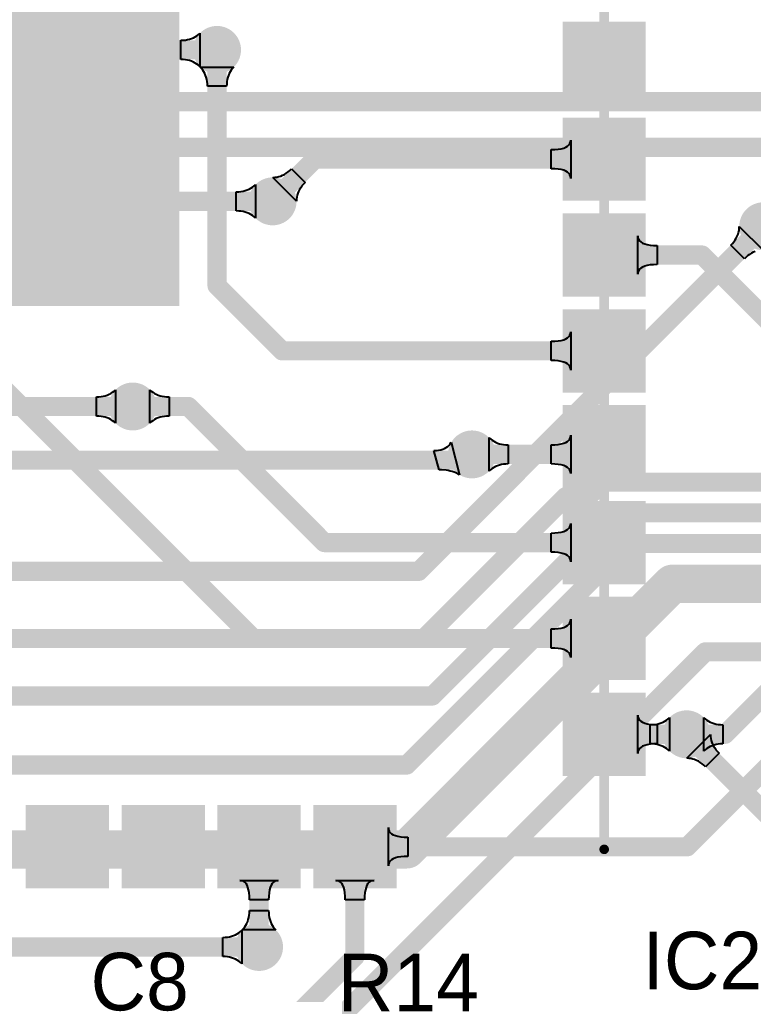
# Model space of a CAD drawing. Header units: millimetres. Extents: x 3.76 to 6.92, y 1.08 to 2.74.
# Drawn here: x 5.232 to 5.615, y 1.655 to 2.164 of the extents above; entities that cross this region are included whole.
import ezdxf

# ---------------------------------------------------------------- set-up
doc = ezdxf.new("R2010")
doc.units = ezdxf.units.MM
doc.header["$MEASUREMENT"] = 0
for name, color, linetype in [('BottomLayer', 5, 'Continuous'), ('MultiLayer', 9, 'Continuous'), ('TopLayer', 1, 'Continuous'), ('TopOverlay', 2, 'Continuous'), ('TopPaste', 8, 'Continuous'), ('TopSolder', 216, 'Continuous'), ('ViaHoleLayer', 16, 'Continuous')]:
    doc.layers.add(name, color=color, linetype=linetype)

# ---------------------------------------------------------------- blocks, each defined once
blk = doc.blocks.new('ESP32S_6')
at = {"layer": 'TopLayer'}
for points in [[(0.24803, 0.2874), (0.48425, 0.2874), (0.24803, 0.52362), (0.48425, 0.52362)], [(0.69228, 0.39228), (0.72772, 0.39228), (0.69228, 0.42772), (0.72772, 0.42772)], [(0.69228, 0.34228), (0.72772, 0.34228), (0.69228, 0.37772), (0.72772, 0.37772)], [(0.69228, 0.29228), (0.72772, 0.29228), (0.69228, 0.32772), (0.72772, 0.32772)], [(0.69228, 0.24228), (0.72772, 0.24228), (0.69228, 0.27772), (0.72772, 0.27772)], [(0.69228, 0.19228), (0.72772, 0.19228), (0.69228, 0.22772), (0.72772, 0.22772)], [(0.69228, 0.14228), (0.72772, 0.14228), (0.69228, 0.17772), (0.72772, 0.17772)], [(0.69228, 0.09228), (0.72772, 0.09228), (0.69228, 0.12772), (0.72772, 0.12772)], [(0.69228, 0.04228), (0.72772, 0.04228), (0.69228, 0.07772), (0.72772, 0.07772)], [(0.4122, -0.01638), (0.44764, -0.01638), (0.4122, 0.01906), (0.44764, 0.01906)], [(0.4622, -0.01638), (0.49764, -0.01638), (0.4622, 0.01906), (0.49764, 0.01906)], [(0.5122, -0.01638), (0.54764, -0.01638), (0.5122, 0.01906), (0.54764, 0.01906)], [(0.5622, -0.01638), (0.59764, -0.01638), (0.5622, 0.01906), (0.59764, 0.01906)]]:
    blk.add_solid(points, dxfattribs=at)
at = {"layer": 'TopOverlay', "const_width": 0.005}
for points in [[(0.71, 0), (0.71, 1.005)], [(0, 0), (0.71, 0)]]:
    blk.add_lwpolyline(points, dxfattribs=at)
at = {"layer": 'TopOverlay', "const_width": 0.0025}
blk.add_lwpolyline([(0.70875, 0, 1), (0.71125, 0, 1)], format="xyb", close=True, dxfattribs=at)
blk.add_lwpolyline([(0.70875, 0, 1), (0.71125, 0, 1)], format="xyb", close=True, dxfattribs=at)
at = {"layer": 'TopPaste'}
for points in [[(0.24803, 0.2874), (0.48425, 0.2874), (0.24803, 0.52362), (0.48425, 0.52362)], [(0.69228, 0.39228), (0.72772, 0.39228), (0.69228, 0.42772), (0.72772, 0.42772)], [(0.69228, 0.34228), (0.72772, 0.34228), (0.69228, 0.37772), (0.72772, 0.37772)], [(0.69228, 0.29228), (0.72772, 0.29228), (0.69228, 0.32772), (0.72772, 0.32772)], [(0.69228, 0.24228), (0.72772, 0.24228), (0.69228, 0.27772), (0.72772, 0.27772)], [(0.69228, 0.19228), (0.72772, 0.19228), (0.69228, 0.22772), (0.72772, 0.22772)], [(0.69228, 0.14228), (0.72772, 0.14228), (0.69228, 0.17772), (0.72772, 0.17772)], [(0.69228, 0.09228), (0.72772, 0.09228), (0.69228, 0.12772), (0.72772, 0.12772)], [(0.69228, 0.04228), (0.72772, 0.04228), (0.69228, 0.07772), (0.72772, 0.07772)], [(0.4122, -0.01638), (0.44764, -0.01638), (0.4122, 0.01906), (0.44764, 0.01906)], [(0.4622, -0.01638), (0.49764, -0.01638), (0.4622, 0.01906), (0.49764, 0.01906)], [(0.5122, -0.01638), (0.54764, -0.01638), (0.5122, 0.01906), (0.54764, 0.01906)], [(0.5622, -0.01638), (0.59764, -0.01638), (0.5622, 0.01906), (0.59764, 0.01906)]]:
    blk.add_solid(points, dxfattribs=at)
at = {"layer": 'TopSolder'}
for points in [[(0.24403, 0.2834), (0.48825, 0.2834), (0.24403, 0.52762), (0.48825, 0.52762)], [(0.68828, 0.38828), (0.73172, 0.38828), (0.68828, 0.43172), (0.73172, 0.43172)], [(0.68828, 0.33828), (0.73172, 0.33828), (0.68828, 0.38172), (0.73172, 0.38172)], [(0.68828, 0.28828), (0.73172, 0.28828), (0.68828, 0.33172), (0.73172, 0.33172)], [(0.68828, 0.23828), (0.73172, 0.23828), (0.68828, 0.28172), (0.73172, 0.28172)], [(0.68828, 0.18828), (0.73172, 0.18828), (0.68828, 0.23172), (0.73172, 0.23172)], [(0.68828, 0.13828), (0.73172, 0.13828), (0.68828, 0.18172), (0.73172, 0.18172)], [(0.68828, 0.08828), (0.73172, 0.08828), (0.68828, 0.13172), (0.73172, 0.13172)], [(0.68828, 0.03828), (0.73172, 0.03828), (0.68828, 0.08172), (0.73172, 0.08172)], [(0.4082, -0.02038), (0.45164, -0.02038), (0.4082, 0.02306), (0.45164, 0.02306)], [(0.4582, -0.02038), (0.50164, -0.02038), (0.4582, 0.02306), (0.50164, 0.02306)], [(0.5082, -0.02038), (0.55164, -0.02038), (0.5082, 0.02306), (0.55164, 0.02306)], [(0.5582, -0.02038), (0.60164, -0.02038), (0.5582, 0.02306), (0.60164, 0.02306)]]:
    blk.add_solid(points, dxfattribs=at)

msp = doc.modelspace()

# ---------------------------------------------------------------- linework, layer by layer
at = {"layer": 'BottomLayer'}
for p, q in [((5.32531, 2.15604), (5.32607, 2.15675)), ((5.32607, 2.15675), (5.32607, 2.13925)), ((5.31604, 2.153), (5.31729, 2.15304)), ((5.31604, 2.143), (5.31604, 2.153)), ((5.31729, 2.15304), (5.31848, 2.15315)), ((5.31848, 2.15315), (5.31961, 2.15334)), ((5.31961, 2.15334), (5.3207, 2.1536)), ((5.3207, 2.1536), (5.32173, 2.15394)), ((5.32173, 2.15394), (5.3227, 2.15435)), ((5.3227, 2.15435), (5.32363, 2.15484)), ((5.32363, 2.15484), (5.3245, 2.1554)), ((5.3245, 2.1554), (5.32531, 2.15604)), ((5.31729, 2.14296), (5.31604, 2.143)), ((5.31848, 2.14285), (5.31729, 2.14296)), ((5.31961, 2.14266), (5.31848, 2.14285)), ((5.3207, 2.1424), (5.31961, 2.14266)), ((5.32173, 2.14206), (5.3207, 2.1424)), ((5.3227, 2.14165), (5.32173, 2.14206)), ((5.32363, 2.14116), (5.3227, 2.14165)), ((5.3245, 2.1406), (5.32363, 2.14116)), ((5.32531, 2.13996), (5.3245, 2.1406)), ((5.32607, 2.13925), (5.32531, 2.13996)), ((5.35073, 2.07494), (5.3517, 2.07535)), ((5.3517, 2.07535), (5.35263, 2.07584)), ((5.35263, 2.07584), (5.3535, 2.0764)), ((5.3535, 2.0764), (5.35431, 2.07704)), ((5.35431, 2.07704), (5.35507, 2.07775)), ((5.35507, 2.07775), (5.35507, 2.06025)), ((5.34504, 2.074), (5.34629, 2.07404)), ((5.34504, 2.064), (5.34504, 2.074)), ((5.34629, 2.07404), (5.34748, 2.07415)), ((5.34748, 2.07415), (5.34861, 2.07434)), ((5.34861, 2.07434), (5.3497, 2.0746)), ((5.3497, 2.0746), (5.35073, 2.07494)), ((5.34629, 2.06396), (5.34504, 2.064)), ((5.34748, 2.06385), (5.34629, 2.06396)), ((5.34861, 2.06366), (5.34748, 2.06385)), ((5.3497, 2.0634), (5.34861, 2.06366)), ((5.35073, 2.06306), (5.3497, 2.0634)), ((5.3517, 2.06265), (5.35073, 2.06306)), ((5.35263, 2.06216), (5.3517, 2.06265)), ((5.3535, 2.0616), (5.35263, 2.06216)), ((5.35431, 2.06096), (5.3535, 2.0616)), ((5.35507, 2.06025), (5.35431, 2.06096)), ((5.60734, 2.05381), (5.60747, 2.05483)), ((5.60747, 2.05483), (5.6075, 2.05587)), ((5.6075, 2.05587), (5.61988, 2.0435)), ((5.60535, 2.0489), (5.60593, 2.04985)), ((5.60593, 2.04985), (5.60642, 2.05081)), ((5.60642, 2.05081), (5.60682, 2.0518)), ((5.60682, 2.0518), (5.60712, 2.05279)), ((5.60712, 2.05279), (5.60734, 2.05381)), ((5.60306, 2.04613), (5.60391, 2.04704)), ((5.61013, 2.03906), (5.60306, 2.04613)), ((5.60391, 2.04704), (5.60468, 2.04796)), ((5.60468, 2.04796), (5.60535, 2.0489)), ((5.61104, 2.03991), (5.61013, 2.03906)), ((5.61196, 2.04068), (5.61104, 2.03991)), ((5.6129, 2.04135), (5.61196, 2.04068)), ((5.61385, 2.04193), (5.6129, 2.04135)), ((5.61481, 2.04242), (5.61385, 2.04193)), ((5.6158, 2.04282), (5.61481, 2.04242)), ((5.27773, 1.96794), (5.2787, 1.96835)), ((5.2787, 1.96835), (5.27963, 1.96884)), ((5.27963, 1.96884), (5.2805, 1.9694)), ((5.2805, 1.9694), (5.28131, 1.97004)), ((5.28131, 1.97004), (5.28207, 1.97075)), ((5.28207, 1.97075), (5.28207, 1.95325)), ((5.27204, 1.967), (5.27329, 1.96704)), ((5.27204, 1.957), (5.27204, 1.967)), ((5.27329, 1.96704), (5.27448, 1.96715)), ((5.27448, 1.96715), (5.27561, 1.96734)), ((5.27561, 1.96734), (5.2767, 1.9676)), ((5.2767, 1.9676), (5.27773, 1.96794)), ((5.27329, 1.95696), (5.27204, 1.957)), ((5.27448, 1.95685), (5.27329, 1.95696)), ((5.27561, 1.95666), (5.27448, 1.95685)), ((5.2767, 1.9564), (5.27561, 1.95666)), ((5.27773, 1.95606), (5.2767, 1.9564)), ((5.2787, 1.95565), (5.27773, 1.95606)), ((5.27963, 1.95516), (5.2787, 1.95565)), ((5.2805, 1.9546), (5.27963, 1.95516)), ((5.28131, 1.95396), (5.2805, 1.9546)), ((5.28207, 1.95325), (5.28131, 1.95396)), ((5.45668, 1.94253), (5.45723, 1.94335)), ((5.45723, 1.94335), (5.46143, 1.92636)), ((5.44816, 1.939), (5.44942, 1.93904)), ((5.4509, 1.929), (5.44816, 1.939)), ((5.44942, 1.93904), (5.45061, 1.93917)), ((5.45061, 1.93917), (5.45171, 1.93939)), ((5.45171, 1.93939), (5.45274, 1.9397)), ((5.45274, 1.9397), (5.45368, 1.94009)), ((5.45368, 1.94009), (5.45455, 1.94057)), ((5.45455, 1.94057), (5.45534, 1.94113)), ((5.45534, 1.94113), (5.45605, 1.94179)), ((5.45605, 1.94179), (5.45668, 1.94253)), ((5.45213, 1.92897), (5.4509, 1.929)), ((5.45448, 1.92876), (5.45213, 1.92897)), ((5.45559, 1.92858), (5.45448, 1.92876)), ((5.45666, 1.92834), (5.45559, 1.92858)), ((5.4577, 1.92805), (5.45666, 1.92834)), ((5.45869, 1.92771), (5.4577, 1.92805)), ((5.45965, 1.92731), (5.45869, 1.92771)), ((5.46056, 1.92686), (5.45965, 1.92731)), ((5.46143, 1.92636), (5.46056, 1.92686)), ((5.58012, 1.7785), (5.5925, 1.79087)), ((5.5925, 1.79087), (5.59253, 1.78983)), ((5.59253, 1.78983), (5.59266, 1.7888)), ((5.59266, 1.7888), (5.59288, 1.78779)), ((5.59288, 1.78779), (5.59318, 1.7868)), ((5.59318, 1.7868), (5.59358, 1.78581)), ((5.59358, 1.78581), (5.59407, 1.78485)), ((5.59694, 1.78113), (5.58987, 1.77406)), ((5.59407, 1.78485), (5.59465, 1.7839)), ((5.59465, 1.7839), (5.59532, 1.78296)), ((5.59532, 1.78296), (5.59609, 1.78204)), ((5.59609, 1.78204), (5.59694, 1.78113)), ((5.58117, 1.77847), (5.58012, 1.7785)), ((5.58219, 1.77834), (5.58117, 1.77847)), ((5.58321, 1.77812), (5.58219, 1.77834)), ((5.5842, 1.77782), (5.58321, 1.77812)), ((5.58519, 1.77742), (5.5842, 1.77782)), ((5.58615, 1.77693), (5.58519, 1.77742)), ((5.5871, 1.77635), (5.58615, 1.77693)), ((5.58804, 1.77568), (5.5871, 1.77635)), ((5.58896, 1.77491), (5.58804, 1.77568)), ((5.58987, 1.77406), (5.58896, 1.77491)), ((5.34723, 1.68812), (5.34799, 1.68883)), ((5.34799, 1.68883), (5.34799, 1.67133)), ((5.33796, 1.68508), (5.33921, 1.68512)), ((5.33796, 1.67508), (5.33796, 1.68508)), ((5.33921, 1.68512), (5.3404, 1.68523)), ((5.3404, 1.68523), (5.34154, 1.68542)), ((5.34154, 1.68542), (5.34262, 1.68568)), ((5.34262, 1.68568), (5.34365, 1.68602)), ((5.34365, 1.68602), (5.34463, 1.68643)), ((5.34463, 1.68643), (5.34555, 1.68692)), ((5.34555, 1.68692), (5.34642, 1.68748)), ((5.34642, 1.68748), (5.34723, 1.68812)), ((5.33921, 1.67504), (5.33796, 1.67508)), ((5.3404, 1.67493), (5.33921, 1.67504)), ((5.34154, 1.67474), (5.3404, 1.67493)), ((5.34262, 1.67448), (5.34154, 1.67474)), ((5.34365, 1.67414), (5.34262, 1.67448)), ((5.34463, 1.67373), (5.34365, 1.67414)), ((5.34555, 1.67324), (5.34463, 1.67373)), ((5.34642, 1.67268), (5.34555, 1.67324)), ((5.34723, 1.67204), (5.34642, 1.67268)), ((5.34799, 1.67133), (5.34723, 1.67204))]:
    msp.add_line(p, q, dxfattribs=at)
for points, const_width in [([(5.32875, 2.148, 1), (5.34125, 2.148, 1)], 0.0125), ([(5.3325, 2.148, 1), (5.3375, 2.148, 1)], 0.005), ([(5.35775, 2.069, 1), (5.37025, 2.069, 1)], 0.0125), ([(5.3615, 2.069, 1), (5.3665, 2.069, 1)], 0.005), ([(5.61375, 2.056, 1), (5.62625, 2.056, 1)], 0.0125), ([(5.28475, 1.962, 1), (5.29725, 1.962, 1)], 0.0125), ([(5.2885, 1.962, 1), (5.2935, 1.962, 1)], 0.005), ([(5.46175, 1.937, 1), (5.47425, 1.937, 1)], 0.0125), ([(5.4625, 1.934, 1), (5.4675, 1.934, 1)], 0.005), ([(5.4625, 1.934, 1), (5.4675, 1.934, 1)], 0.005), ([(5.4655, 1.937, 1), (5.4705, 1.937, 1)], 0.005), ([(5.489, 1.9275, 1), (5.494, 1.9275, 1)], 0.005), ([(5.489, 1.9275, 1), (5.494, 1.9275, 1)], 0.005), ([(5.489, 1.92727, 1), (5.494, 1.92727, 1)], 0.005), ([(5.489, 1.92727, 1), (5.494, 1.92727, 1)], 0.005), ([(5.53375, 1.9225, 1), (5.53875, 1.9225, 1)], 0.005), ([(5.53375, 1.9225, 1), (5.53875, 1.9225, 1)], 0.005), ([(5.5145, 1.915, 1), (5.5195, 1.915, 1)], 0.005), ([(5.5145, 1.915, 1), (5.5195, 1.915, 1)], 0.005), ([(5.52625, 1.915, 1), (5.53125, 1.915, 1)], 0.005), ([(5.52625, 1.915, 1), (5.53125, 1.915, 1)], 0.005), ([(5.54037, 1.9065, 1), (5.54537, 1.9065, 1)], 0.005), ([(5.54037, 1.9065, 1), (5.54537, 1.9065, 1)], 0.005), ([(5.547, 1.8905, 1), (5.552, 1.8905, 1)], 0.005), ([(5.547, 1.8905, 1), (5.552, 1.8905, 1)], 0.005), ([(5.43773, 1.876, 1), (5.44273, 1.876, 1)], 0.005), ([(5.43773, 1.876, 1), (5.44273, 1.876, 1)], 0.005), ([(5.5675, 1.8695, 1), (5.5775, 1.8695, 1)], 0.01), ([(5.5675, 1.8695, 1), (5.5775, 1.8695, 1)], 0.01), ([(5.4405, 1.841, 1), (5.4455, 1.841, 1)], 0.005), ([(5.4405, 1.841, 1), (5.4455, 1.841, 1)], 0.005), ([(5.58727, 1.834, 1), (5.59227, 1.834, 1)], 0.005), ([(5.58727, 1.834, 1), (5.59227, 1.834, 1)], 0.005), ([(5.44487, 1.811, 1), (5.44987, 1.811, 1)], 0.005), ([(5.44487, 1.811, 1), (5.44987, 1.811, 1)], 0.005), ([(5.57375, 1.791, 1), (5.58625, 1.791, 1)], 0.0125), ([(5.5775, 1.791, 1), (5.5825, 1.791, 1)], 0.005), ([(5.4315, 1.775, 1), (5.4365, 1.775, 1)], 0.005), ([(5.4315, 1.775, 1), (5.4365, 1.775, 1)], 0.005), ([(5.429, 1.731, 1), (5.439, 1.731, 1)], 0.01), ([(5.429, 1.731, 1), (5.439, 1.731, 1)], 0.01), ([(5.35067, 1.68008, 1), (5.36317, 1.68008, 1)], 0.0125), ([(5.35442, 1.68008, 1), (5.35942, 1.68008, 1)], 0.005)]:
    msp.add_lwpolyline(points, format="xyb", close=True, dxfattribs=dict(at, const_width=const_width))
for points, const_width in [([(4.39206, 2.148), (5.335, 2.148)], 0.01), ([(5.026, 2.121), (5.77, 2.121)], 0.01), ([(4.89214, 2.09714), (5.83898, 2.09714)], 0.01), ([(4.515, 2.069), (5.364, 2.069)], 0.01), ([(5.4915, 1.9275), (5.62, 2.056)], 0.01), ([(4.967, 1.962), (5.291, 1.962)], 0.01), ([(4.545, 1.934), (5.465, 1.934)], 0.01), ([(5.465, 1.934), (5.468, 1.937)], 0.01), ([(5.44023, 1.876), (5.4915, 1.92727)], 0.01), ([(5.4915, 1.92727), (5.4915, 1.9275)], 0.01), ([(5.52875, 1.915), (5.53625, 1.9225)], 0.01), ([(5.53625, 1.9225), (5.7255, 1.9225)], 0.01), ([(5.443, 1.841), (5.517, 1.915)], 0.01), ([(5.517, 1.915), (5.52875, 1.915)], 0.01), ([(5.44737, 1.811), (5.54287, 1.9065)], 0.01), ([(5.54287, 1.9065), (5.7415, 1.9065)], 0.01), ([(5.434, 1.775), (5.5495, 1.8905)], 0.01), ([(5.5495, 1.8905), (5.83234, 1.8905)], 0.01), ([(4.787, 1.876), (5.44023, 1.876)], 0.01), ([(5.434, 1.731), (5.5725, 1.8695)], 0.02), ([(5.5725, 1.8695), (5.7505, 1.8695)], 0.02), ([(4.928, 1.841), (5.443, 1.841)], 0.01), ([(5.40027, 1.6445), (5.58977, 1.834)], 0.01), ([(5.58977, 1.834), (5.701, 1.834)], 0.01), ([(4.698, 1.811), (5.44737, 1.811)], 0.01), ([(5.58, 1.791), (5.769, 1.602)], 0.01), ([(5.005, 1.775), (5.434, 1.775)], 0.01), ([(4.758, 1.731), (5.434, 1.731)], 0.02), ([(4.48373, 1.68008), (5.35692, 1.68008)], 0.01)]:
    msp.add_lwpolyline(points, dxfattribs=dict(at, const_width=const_width))
at = {"layer": 'MultiLayer', "const_width": 0.0125}
for points in [[(5.32875, 2.148, 1), (5.34125, 2.148, 1)], [(5.35775, 2.069, 1), (5.37025, 2.069, 1)], [(5.61375, 2.056, 1), (5.62625, 2.056, 1)], [(5.28475, 1.962, 1), (5.29725, 1.962, 1)], [(5.46175, 1.937, 1), (5.47425, 1.937, 1)], [(5.57375, 1.791, 1), (5.58625, 1.791, 1)], [(5.35067, 1.68008, 1), (5.36317, 1.68008, 1)]]:
    msp.add_lwpolyline(points, format="xyb", close=True, dxfattribs=at)
at = {"layer": 'TopLayer'}
for p, q in [((5.32696, 2.13831), (5.32625, 2.13907)), ((5.32625, 2.13907), (5.34375, 2.13907)), ((5.3276, 2.1375), (5.32696, 2.13831)), ((5.32816, 2.13663), (5.3276, 2.1375)), ((5.32865, 2.1357), (5.32816, 2.13663)), ((5.34184, 2.13663), (5.34135, 2.1357)), ((5.3424, 2.1375), (5.34184, 2.13663)), ((5.34304, 2.13831), (5.3424, 2.1375)), ((5.34375, 2.13907), (5.34304, 2.13831)), ((5.32906, 2.13473), (5.32865, 2.1357)), ((5.3294, 2.1337), (5.32906, 2.13473)), ((5.32966, 2.13261), (5.3294, 2.1337)), ((5.32985, 2.13148), (5.32966, 2.13261)), ((5.32996, 2.13029), (5.32985, 2.13148)), ((5.34015, 2.13148), (5.34004, 2.13029)), ((5.34034, 2.13261), (5.34015, 2.13148)), ((5.3406, 2.1337), (5.34034, 2.13261)), ((5.34094, 2.13473), (5.3406, 2.1337)), ((5.34135, 2.1357), (5.34094, 2.13473)), ((5.33, 2.12904), (5.32996, 2.13029)), ((5.34, 2.12904), (5.33, 2.12904)), ((5.34004, 2.13029), (5.34, 2.12904)), ((5.51942, 2.10005), (5.51952, 2.101)), ((5.51952, 2.101), (5.51952, 2.081)), ((5.5094, 2.096), (5.51133, 2.09605)), ((5.5094, 2.086), (5.5094, 2.096)), ((5.51133, 2.09605), (5.51305, 2.0962)), ((5.51305, 2.0962), (5.51456, 2.09645)), ((5.51456, 2.09645), (5.51588, 2.0968)), ((5.51588, 2.0968), (5.51699, 2.09725)), ((5.51699, 2.09725), (5.5179, 2.0978)), ((5.5179, 2.0978), (5.51861, 2.09845)), ((5.51861, 2.09845), (5.51912, 2.0992)), ((5.51912, 2.0992), (5.51942, 2.10005)), ((5.37296, 2.08509), (5.37387, 2.08594)), ((5.37387, 2.08594), (5.38094, 2.07887)), ((5.51133, 2.08595), (5.5094, 2.086)), ((5.51305, 2.0858), (5.51133, 2.08595)), ((5.51456, 2.08555), (5.51305, 2.0858)), ((5.51588, 2.0852), (5.51456, 2.08555)), ((5.51699, 2.08475), (5.51588, 2.0852)), ((5.36412, 2.0815), (5.36517, 2.08153)), ((5.3765, 2.06913), (5.36412, 2.0815)), ((5.36517, 2.08153), (5.3662, 2.08166)), ((5.3662, 2.08166), (5.36721, 2.08188)), ((5.36721, 2.08188), (5.3682, 2.08218)), ((5.3682, 2.08218), (5.36919, 2.08258)), ((5.36919, 2.08258), (5.37015, 2.08307)), ((5.37015, 2.08307), (5.3711, 2.08365)), ((5.3711, 2.08365), (5.37204, 2.08432)), ((5.37204, 2.08432), (5.37296, 2.08509)), ((5.5179, 2.0842), (5.51699, 2.08475)), ((5.51861, 2.08355), (5.5179, 2.0842)), ((5.51912, 2.0828), (5.51861, 2.08355)), ((5.51942, 2.08195), (5.51912, 2.0828)), ((5.51952, 2.081), (5.51942, 2.08195)), ((5.37807, 2.07515), (5.37758, 2.07419)), ((5.37865, 2.0761), (5.37807, 2.07515)), ((5.37932, 2.07704), (5.37865, 2.0761)), ((5.38009, 2.07796), (5.37932, 2.07704)), ((5.38094, 2.07887), (5.38009, 2.07796)), ((5.37653, 2.07017), (5.3765, 2.06913)), ((5.37666, 2.07119), (5.37653, 2.07017)), ((5.37688, 2.07221), (5.37666, 2.07119)), ((5.37718, 2.0732), (5.37688, 2.07221)), ((5.37758, 2.07419), (5.37718, 2.0732)), ((5.55448, 2.031), (5.55448, 2.051)), ((5.55448, 2.051), (5.55458, 2.05005)), ((5.55458, 2.05005), (5.55488, 2.0492)), ((5.55488, 2.0492), (5.55539, 2.04845)), ((5.55539, 2.04845), (5.5561, 2.0478)), ((5.5561, 2.0478), (5.55701, 2.04725)), ((5.55701, 2.04725), (5.55812, 2.0468)), ((5.55812, 2.0468), (5.55944, 2.04645)), ((5.55944, 2.04645), (5.56095, 2.0462)), ((5.56095, 2.0462), (5.56267, 2.04605)), ((5.56267, 2.04605), (5.5646, 2.046)), ((5.5646, 2.046), (5.5646, 2.036)), ((5.55701, 2.03475), (5.5561, 2.0342)), ((5.55812, 2.0352), (5.55701, 2.03475)), ((5.55944, 2.03555), (5.55812, 2.0352)), ((5.56095, 2.0358), (5.55944, 2.03555)), ((5.56267, 2.03595), (5.56095, 2.0358)), ((5.5646, 2.036), (5.56267, 2.03595)), ((5.55458, 2.03195), (5.55448, 2.031)), ((5.55488, 2.0328), (5.55458, 2.03195)), ((5.55539, 2.03355), (5.55488, 2.0328)), ((5.5561, 2.0342), (5.55539, 2.03355)), ((5.51861, 1.99845), (5.51912, 1.9992)), ((5.51912, 1.9992), (5.51942, 2.00005)), ((5.51942, 2.00005), (5.51952, 2.001)), ((5.51952, 2.001), (5.51952, 1.981)), ((5.5094, 1.996), (5.51133, 1.99605)), ((5.5094, 1.986), (5.5094, 1.996)), ((5.51133, 1.99605), (5.51305, 1.9962)), ((5.51305, 1.9962), (5.51456, 1.99645)), ((5.51456, 1.99645), (5.51588, 1.9968)), ((5.51588, 1.9968), (5.51699, 1.99725)), ((5.51699, 1.99725), (5.5179, 1.9978)), ((5.5179, 1.9978), (5.51861, 1.99845)), ((5.51133, 1.98595), (5.5094, 1.986)), ((5.51305, 1.9858), (5.51133, 1.98595)), ((5.51456, 1.98555), (5.51305, 1.9858)), ((5.51588, 1.9852), (5.51456, 1.98555)), ((5.51699, 1.98475), (5.51588, 1.9852)), ((5.5179, 1.9842), (5.51699, 1.98475)), ((5.51861, 1.98355), (5.5179, 1.9842)), ((5.51912, 1.9828), (5.51861, 1.98355)), ((5.51942, 1.98195), (5.51912, 1.9828)), ((5.51952, 1.981), (5.51942, 1.98195)), ((5.29993, 1.95325), (5.29993, 1.97075)), ((5.29993, 1.97075), (5.30069, 1.97004)), ((5.30069, 1.97004), (5.3015, 1.9694)), ((5.3015, 1.9694), (5.30237, 1.96884)), ((5.30237, 1.96884), (5.3033, 1.96835)), ((5.3033, 1.96835), (5.30427, 1.96794)), ((5.30427, 1.96794), (5.3053, 1.9676)), ((5.3053, 1.9676), (5.30639, 1.96734)), ((5.30639, 1.96734), (5.30752, 1.96715)), ((5.30752, 1.96715), (5.30871, 1.96704)), ((5.30871, 1.96704), (5.30996, 1.967)), ((5.30996, 1.967), (5.30996, 1.957)), ((5.30069, 1.95396), (5.29993, 1.95325)), ((5.3015, 1.9546), (5.30069, 1.95396)), ((5.30237, 1.95516), (5.3015, 1.9546)), ((5.3033, 1.95565), (5.30237, 1.95516)), ((5.30427, 1.95606), (5.3033, 1.95565)), ((5.3053, 1.9564), (5.30427, 1.95606)), ((5.30639, 1.95666), (5.3053, 1.9564)), ((5.30752, 1.95685), (5.30639, 1.95666)), ((5.30871, 1.95696), (5.30752, 1.95685)), ((5.30996, 1.957), (5.30871, 1.95696)), ((5.47693, 1.92825), (5.47693, 1.94575)), ((5.47693, 1.94575), (5.47769, 1.94504)), ((5.47769, 1.94504), (5.4785, 1.9444)), ((5.4785, 1.9444), (5.47937, 1.94384)), ((5.47937, 1.94384), (5.4803, 1.94335)), ((5.4803, 1.94335), (5.48127, 1.94294)), ((5.48127, 1.94294), (5.4823, 1.9426)), ((5.51456, 1.94245), (5.51588, 1.9428)), ((5.51588, 1.9428), (5.51699, 1.94325)), ((5.51699, 1.94325), (5.5179, 1.9438)), ((5.5179, 1.9438), (5.51861, 1.94445)), ((5.51861, 1.94445), (5.51912, 1.9452)), ((5.51912, 1.9452), (5.51942, 1.94605)), ((5.51942, 1.94605), (5.51952, 1.947)), ((5.51952, 1.947), (5.51952, 1.927)), ((5.4823, 1.9426), (5.48339, 1.94234)), ((5.48339, 1.94234), (5.48452, 1.94215)), ((5.48452, 1.94215), (5.48571, 1.94204)), ((5.48571, 1.94204), (5.48696, 1.942)), ((5.48696, 1.942), (5.48696, 1.932)), ((5.5094, 1.942), (5.51133, 1.94205)), ((5.5094, 1.932), (5.5094, 1.942)), ((5.51133, 1.94205), (5.51305, 1.9422)), ((5.51305, 1.9422), (5.51456, 1.94245)), ((5.47769, 1.92896), (5.47693, 1.92825)), ((5.4785, 1.9296), (5.47769, 1.92896)), ((5.47937, 1.93016), (5.4785, 1.9296)), ((5.4803, 1.93065), (5.47937, 1.93016)), ((5.48127, 1.93106), (5.4803, 1.93065)), ((5.4823, 1.9314), (5.48127, 1.93106)), ((5.48339, 1.93166), (5.4823, 1.9314)), ((5.48452, 1.93185), (5.48339, 1.93166)), ((5.48571, 1.93196), (5.48452, 1.93185)), ((5.48696, 1.932), (5.48571, 1.93196)), ((5.51133, 1.93195), (5.5094, 1.932)), ((5.51305, 1.9318), (5.51133, 1.93195)), ((5.51456, 1.93155), (5.51305, 1.9318)), ((5.51588, 1.9312), (5.51456, 1.93155)), ((5.51699, 1.93075), (5.51588, 1.9312)), ((5.5179, 1.9302), (5.51699, 1.93075)), ((5.51861, 1.92955), (5.5179, 1.9302)), ((5.51912, 1.9288), (5.51861, 1.92955)), ((5.51942, 1.92795), (5.51912, 1.9288)), ((5.51952, 1.927), (5.51942, 1.92795)), ((5.51588, 1.8968), (5.51699, 1.89725)), ((5.51699, 1.89725), (5.5179, 1.8978)), ((5.5179, 1.8978), (5.51861, 1.89845)), ((5.51861, 1.89845), (5.51912, 1.8992)), ((5.51912, 1.8992), (5.51942, 1.90005)), ((5.51942, 1.90005), (5.51952, 1.901)), ((5.51952, 1.901), (5.51952, 1.881)), ((5.5094, 1.896), (5.51133, 1.89605)), ((5.5094, 1.886), (5.5094, 1.896)), ((5.51133, 1.89605), (5.51305, 1.8962)), ((5.51305, 1.8962), (5.51456, 1.89645)), ((5.51456, 1.89645), (5.51588, 1.8968)), ((5.51133, 1.88595), (5.5094, 1.886)), ((5.51305, 1.8858), (5.51133, 1.88595)), ((5.51456, 1.88555), (5.51305, 1.8858)), ((5.51588, 1.8852), (5.51456, 1.88555)), ((5.51699, 1.88475), (5.51588, 1.8852)), ((5.5179, 1.8842), (5.51699, 1.88475)), ((5.51861, 1.88355), (5.5179, 1.8842)), ((5.51912, 1.8828), (5.51861, 1.88355)), ((5.51942, 1.88195), (5.51912, 1.8828)), ((5.51952, 1.881), (5.51942, 1.88195)), ((5.51133, 1.84605), (5.51305, 1.8462)), ((5.51305, 1.8462), (5.51456, 1.84645)), ((5.51456, 1.84645), (5.51588, 1.8468)), ((5.51588, 1.8468), (5.51699, 1.84725)), ((5.51699, 1.84725), (5.5179, 1.8478)), ((5.5179, 1.8478), (5.51861, 1.84845)), ((5.51861, 1.84845), (5.51912, 1.8492)), ((5.51912, 1.8492), (5.51942, 1.85005)), ((5.51942, 1.85005), (5.51952, 1.851)), ((5.51952, 1.851), (5.51952, 1.831)), ((5.5094, 1.846), (5.51133, 1.84605)), ((5.5094, 1.836), (5.5094, 1.846)), ((5.51133, 1.83595), (5.5094, 1.836)), ((5.51305, 1.8358), (5.51133, 1.83595)), ((5.51456, 1.83555), (5.51305, 1.8358)), ((5.51588, 1.8352), (5.51456, 1.83555)), ((5.51699, 1.83475), (5.51588, 1.8352)), ((5.5179, 1.8342), (5.51699, 1.83475)), ((5.51861, 1.83355), (5.5179, 1.8342)), ((5.51912, 1.8328), (5.51861, 1.83355)), ((5.51942, 1.83195), (5.51912, 1.8328)), ((5.51952, 1.831), (5.51942, 1.83195)), ((5.55448, 1.781), (5.55448, 1.801)), ((5.55448, 1.801), (5.55458, 1.80005)), ((5.55458, 1.80005), (5.55488, 1.7992)), ((5.55488, 1.7992), (5.55539, 1.79845)), ((5.55539, 1.79845), (5.5561, 1.7978)), ((5.5561, 1.7978), (5.55701, 1.79725)), ((5.55701, 1.79725), (5.55812, 1.7968)), ((5.55812, 1.7968), (5.55944, 1.79645)), ((5.55944, 1.79645), (5.56095, 1.7962)), ((5.56095, 1.7962), (5.56267, 1.79605)), ((5.56104, 1.796), (5.56229, 1.79604)), ((5.56104, 1.786), (5.56104, 1.796)), ((5.56229, 1.79604), (5.56348, 1.79615)), ((5.56267, 1.79605), (5.5646, 1.796)), ((5.56348, 1.79615), (5.56461, 1.79634)), ((5.5646, 1.796), (5.5646, 1.786)), ((5.56461, 1.79634), (5.5657, 1.7966)), ((5.5657, 1.7966), (5.56673, 1.79694)), ((5.56673, 1.79694), (5.5677, 1.79735)), ((5.5677, 1.79735), (5.56863, 1.79784)), ((5.56863, 1.79784), (5.5695, 1.7984)), ((5.5695, 1.7984), (5.57031, 1.79904)), ((5.57031, 1.79904), (5.57107, 1.79975)), ((5.57107, 1.79975), (5.57107, 1.78225)), ((5.58893, 1.78225), (5.58893, 1.79975)), ((5.58893, 1.79975), (5.58969, 1.79904)), ((5.58969, 1.79904), (5.5905, 1.7984)), ((5.5905, 1.7984), (5.59137, 1.79784)), ((5.59137, 1.79784), (5.5923, 1.79735)), ((5.5923, 1.79735), (5.59327, 1.79694)), ((5.59327, 1.79694), (5.5943, 1.7966)), ((5.5943, 1.7966), (5.59539, 1.79634)), ((5.59539, 1.79634), (5.59652, 1.79615)), ((5.59652, 1.79615), (5.59771, 1.79604)), ((5.59771, 1.79604), (5.59896, 1.796)), ((5.59896, 1.796), (5.59896, 1.786)), ((5.55812, 1.7852), (5.55701, 1.78475)), ((5.55944, 1.78555), (5.55812, 1.7852)), ((5.56095, 1.7858), (5.55944, 1.78555)), ((5.56267, 1.78595), (5.56095, 1.7858)), ((5.56229, 1.78596), (5.56104, 1.786)), ((5.56348, 1.78585), (5.56229, 1.78596)), ((5.5646, 1.786), (5.56267, 1.78595)), ((5.56461, 1.78566), (5.56348, 1.78585)), ((5.5657, 1.7854), (5.56461, 1.78566)), ((5.56673, 1.78506), (5.5657, 1.7854)), ((5.5943, 1.7854), (5.59327, 1.78506)), ((5.59539, 1.78566), (5.5943, 1.7854)), ((5.59652, 1.78585), (5.59539, 1.78566)), ((5.59771, 1.78596), (5.59652, 1.78585)), ((5.59896, 1.786), (5.59771, 1.78596)), ((5.55458, 1.78195), (5.55448, 1.781)), ((5.55488, 1.7828), (5.55458, 1.78195)), ((5.55539, 1.78355), (5.55488, 1.7828)), ((5.5561, 1.7842), (5.55539, 1.78355)), ((5.55701, 1.78475), (5.5561, 1.7842)), ((5.5677, 1.78465), (5.56673, 1.78506)), ((5.56863, 1.78416), (5.5677, 1.78465)), ((5.5695, 1.7836), (5.56863, 1.78416)), ((5.57031, 1.78296), (5.5695, 1.7836)), ((5.57107, 1.78225), (5.57031, 1.78296)), ((5.58969, 1.78296), (5.58893, 1.78225)), ((5.5905, 1.7836), (5.58969, 1.78296)), ((5.59137, 1.78416), (5.5905, 1.7836)), ((5.5923, 1.78465), (5.59137, 1.78416)), ((5.59327, 1.78506), (5.5923, 1.78465)), ((5.4244, 1.72234), (5.4244, 1.74234)), ((5.4244, 1.74234), (5.4245, 1.74139)), ((5.4245, 1.74139), (5.4248, 1.74054)), ((5.4248, 1.74054), (5.42531, 1.73979)), ((5.42531, 1.73979), (5.42602, 1.73914)), ((5.42602, 1.73914), (5.42693, 1.73859)), ((5.42693, 1.73859), (5.42804, 1.73814)), ((5.42804, 1.73814), (5.42936, 1.73779)), ((5.42936, 1.73779), (5.43087, 1.73754)), ((5.43087, 1.73754), (5.4326, 1.73739)), ((5.4326, 1.73739), (5.43452, 1.73734)), ((5.43452, 1.73734), (5.43452, 1.72734)), ((5.4248, 1.72414), (5.4245, 1.72329)), ((5.42531, 1.72489), (5.4248, 1.72414)), ((5.42602, 1.72554), (5.42531, 1.72489)), ((5.42693, 1.72609), (5.42602, 1.72554)), ((5.42804, 1.72654), (5.42693, 1.72609)), ((5.42936, 1.72689), (5.42804, 1.72654)), ((5.43087, 1.72714), (5.42936, 1.72689)), ((5.4326, 1.72729), (5.43087, 1.72714)), ((5.43452, 1.72734), (5.4326, 1.72729)), ((5.4245, 1.72329), (5.4244, 1.72234)), ((5.34787, 1.71464), (5.34692, 1.71474)), ((5.34692, 1.71474), (5.36692, 1.71474)), ((5.34872, 1.71434), (5.34787, 1.71464)), ((5.34947, 1.71384), (5.34872, 1.71434)), ((5.36512, 1.71434), (5.36437, 1.71384)), ((5.36597, 1.71464), (5.36512, 1.71434)), ((5.36692, 1.71474), (5.36597, 1.71464)), ((5.39787, 1.71464), (5.39692, 1.71474)), ((5.39692, 1.71474), (5.41692, 1.71474)), ((5.39872, 1.71434), (5.39787, 1.71464)), ((5.39947, 1.71384), (5.39872, 1.71434)), ((5.41512, 1.71434), (5.41437, 1.71384)), ((5.41597, 1.71464), (5.41512, 1.71434)), ((5.41692, 1.71474), (5.41597, 1.71464)), ((5.35012, 1.71314), (5.34947, 1.71384)), ((5.35067, 1.71224), (5.35012, 1.71314)), ((5.35112, 1.71114), (5.35067, 1.71224)), ((5.35147, 1.70984), (5.35112, 1.71114)), ((5.35172, 1.70834), (5.35147, 1.70984)), ((5.36237, 1.70984), (5.36212, 1.70834)), ((5.36272, 1.71114), (5.36237, 1.70984)), ((5.36317, 1.71224), (5.36272, 1.71114)), ((5.36372, 1.71314), (5.36317, 1.71224)), ((5.36437, 1.71384), (5.36372, 1.71314)), ((5.40012, 1.71314), (5.39947, 1.71384)), ((5.40067, 1.71224), (5.40012, 1.71314)), ((5.40112, 1.71114), (5.40067, 1.71224)), ((5.40147, 1.70984), (5.40112, 1.71114)), ((5.40172, 1.70834), (5.40147, 1.70984)), ((5.41237, 1.70984), (5.41212, 1.70834)), ((5.41272, 1.71114), (5.41237, 1.70984)), ((5.41317, 1.71224), (5.41272, 1.71114)), ((5.41372, 1.71314), (5.41317, 1.71224)), ((5.41437, 1.71384), (5.41372, 1.71314)), ((5.35187, 1.70664), (5.35172, 1.70834)), ((5.35192, 1.70474), (5.35187, 1.70664)), ((5.36192, 1.70474), (5.35192, 1.70474)), ((5.36197, 1.70664), (5.36192, 1.70474)), ((5.36212, 1.70834), (5.36197, 1.70664)), ((5.40187, 1.70664), (5.40172, 1.70834)), ((5.40192, 1.70474), (5.40187, 1.70664)), ((5.41192, 1.70474), (5.40192, 1.70474)), ((5.41197, 1.70664), (5.41192, 1.70474)), ((5.41212, 1.70834), (5.41197, 1.70664)), ((5.35188, 1.69779), (5.35192, 1.69904)), ((5.35192, 1.69904), (5.36192, 1.69904)), ((5.36192, 1.69904), (5.36196, 1.69779)), ((5.35098, 1.69335), (5.35132, 1.69438)), ((5.35132, 1.69438), (5.35158, 1.69546)), ((5.35158, 1.69546), (5.35177, 1.6966)), ((5.35177, 1.6966), (5.35188, 1.69779)), ((5.36196, 1.69779), (5.36207, 1.6966)), ((5.36207, 1.6966), (5.36226, 1.69546)), ((5.36226, 1.69546), (5.36252, 1.69438)), ((5.36252, 1.69438), (5.36286, 1.69335)), ((5.34817, 1.68901), (5.34888, 1.68977)), ((5.36567, 1.68901), (5.34817, 1.68901)), ((5.34888, 1.68977), (5.34952, 1.69058)), ((5.34952, 1.69058), (5.35008, 1.69145)), ((5.35008, 1.69145), (5.35057, 1.69237)), ((5.35057, 1.69237), (5.35098, 1.69335)), ((5.36286, 1.69335), (5.36327, 1.69237)), ((5.36327, 1.69237), (5.36376, 1.69145)), ((5.36376, 1.69145), (5.36432, 1.69058)), ((5.36432, 1.69058), (5.36496, 1.68977)), ((5.36496, 1.68977), (5.36567, 1.68901))]:
    msp.add_line(p, q, dxfattribs=at)
for points, const_width in [([(5.19314, 2.13651), (5.49763, 2.441)], 0.02), ([(5.335, 2.025), (5.335, 2.148)], 0.01), ([(5.364, 2.069), (5.386, 2.091)], 0.01), ([(5.386, 2.091), (5.537, 2.091)], 0.01), ([(5.537, 2.041), (5.588, 2.041)], 0.01), ([(5.588, 2.041), (5.63, 1.999)], 0.01), ([(5.335, 2.025), (5.369, 1.991)], 0.01), ([(5.2, 1.995), (5.354, 1.841)], 0.01), ([(5.369, 1.991), (5.537, 1.991)], 0.01), ([(5.291, 1.962), (5.32, 1.962)], 0.01), ([(5.32, 1.962), (5.391, 1.891)], 0.01), ([(5.533, 1.937), (5.537, 1.941)], 0.01), ([(5.468, 1.937), (5.533, 1.937)], 0.01), ([(5.391, 1.891), (5.537, 1.891)], 0.01), ([(5.354, 1.841), (5.537, 1.841)], 0.01), ([(5.6, 1.791), (5.631, 1.822)], 0.01), ([(5.58034, 1.73234), (5.6475, 1.7995)], 0.01), ([(5.537, 1.791), (5.58, 1.791)], 0.01), ([(5.58, 1.791), (5.6, 1.791)], 0.01), ([(5.35692, 1.68008), (5.35692, 1.73234)], 0.01), ([(5.40692, 1.67492), (5.40692, 1.73234)], 0.01), ([(5.40692, 1.73234), (5.58034, 1.73234)], 0.01), ([(5.379, 1.647), (5.40692, 1.67492)], 0.01)]:
    msp.add_lwpolyline(points, dxfattribs=dict(at, const_width=const_width))
for points, const_width in [([(5.32875, 2.148, 1), (5.34125, 2.148, 1)], 0.0125), ([(5.3325, 2.148, 1), (5.3375, 2.148, 1)], 0.005), ([(5.3835, 2.091, 1), (5.3885, 2.091, 1)], 0.005), ([(5.3835, 2.091, 1), (5.3885, 2.091, 1)], 0.005), ([(5.5345, 2.091, 1), (5.5395, 2.091, 1)], 0.005), ([(5.35775, 2.069, 1), (5.37025, 2.069, 1)], 0.0125), ([(5.3615, 2.069, 1), (5.3665, 2.069, 1)], 0.005), ([(5.61375, 2.056, 1), (5.62625, 2.056, 1)], 0.0125), ([(5.5345, 2.041, 1), (5.5395, 2.041, 1)], 0.005), ([(5.5855, 2.041, 1), (5.5905, 2.041, 1)], 0.005), ([(5.5855, 2.041, 1), (5.5905, 2.041, 1)], 0.005), ([(5.3325, 2.025, 1), (5.3375, 2.025, 1)], 0.005), ([(5.3325, 2.025, 1), (5.3375, 2.025, 1)], 0.005), ([(5.3665, 1.991, 1), (5.3715, 1.991, 1)], 0.005), ([(5.3665, 1.991, 1), (5.3715, 1.991, 1)], 0.005), ([(5.5345, 1.991, 1), (5.5395, 1.991, 1)], 0.005), ([(5.28475, 1.962, 1), (5.29725, 1.962, 1)], 0.0125), ([(5.2885, 1.962, 1), (5.2935, 1.962, 1)], 0.005), ([(5.3175, 1.962, 1), (5.3225, 1.962, 1)], 0.005), ([(5.3175, 1.962, 1), (5.3225, 1.962, 1)], 0.005), ([(5.46175, 1.937, 1), (5.47425, 1.937, 1)], 0.0125), ([(5.5345, 1.941, 1), (5.5395, 1.941, 1)], 0.005), ([(5.4655, 1.937, 1), (5.4705, 1.937, 1)], 0.005), ([(5.5305, 1.937, 1), (5.5355, 1.937, 1)], 0.005), ([(5.5305, 1.937, 1), (5.5355, 1.937, 1)], 0.005), ([(5.3885, 1.891, 1), (5.3935, 1.891, 1)], 0.005), ([(5.3885, 1.891, 1), (5.3935, 1.891, 1)], 0.005), ([(5.5345, 1.891, 1), (5.5395, 1.891, 1)], 0.005), ([(5.3515, 1.841, 1), (5.3565, 1.841, 1)], 0.005), ([(5.3515, 1.841, 1), (5.3565, 1.841, 1)], 0.005), ([(5.5345, 1.841, 1), (5.5395, 1.841, 1)], 0.005), ([(5.57375, 1.791, 1), (5.58625, 1.791, 1)], 0.0125), ([(5.5345, 1.791, 1), (5.5395, 1.791, 1)], 0.005), ([(5.5775, 1.791, 1), (5.5825, 1.791, 1)], 0.005), ([(5.5775, 1.791, 1), (5.5825, 1.791, 1)], 0.005), ([(5.5975, 1.791, 1), (5.6025, 1.791, 1)], 0.005), ([(5.5975, 1.791, 1), (5.6025, 1.791, 1)], 0.005), ([(5.35442, 1.73234, 1), (5.35942, 1.73234, 1)], 0.005), ([(5.40442, 1.73234, 1), (5.40942, 1.73234, 1)], 0.005), ([(5.40442, 1.73234, 1), (5.40942, 1.73234, 1)], 0.005), ([(5.57784, 1.73234, 1), (5.58284, 1.73234, 1)], 0.005), ([(5.57784, 1.73234, 1), (5.58284, 1.73234, 1)], 0.005), ([(5.35067, 1.68008, 1), (5.36317, 1.68008, 1)], 0.0125), ([(5.35442, 1.68008, 1), (5.35942, 1.68008, 1)], 0.005), ([(5.40442, 1.67492, 1), (5.40942, 1.67492, 1)], 0.005), ([(5.40442, 1.67492, 1), (5.40942, 1.67492, 1)], 0.005)]:
    msp.add_lwpolyline(points, format="xyb", close=True, dxfattribs=dict(at, const_width=const_width))
at = {"layer": 'ViaHoleLayer', "const_width": 0.0075}
for points in [[(5.33125, 2.148, 1), (5.33875, 2.148, 1)], [(5.36025, 2.069, 1), (5.36775, 2.069, 1)], [(5.61625, 2.056, 1), (5.62375, 2.056, 1)], [(5.28725, 1.962, 1), (5.29475, 1.962, 1)], [(5.46425, 1.937, 1), (5.47175, 1.937, 1)], [(5.57625, 1.791, 1), (5.58375, 1.791, 1)], [(5.35317, 1.68008, 1), (5.36067, 1.68008, 1)]]:
    msp.add_lwpolyline(points, format="xyb", close=True, dxfattribs=at)

# ---------------------------------------------------------------- block references
msp.add_blockref('ESP32S_6', (4.827, 1.731))

# ---------------------------------------------------------------- texts
at = {"layer": 'TopOverlay'}
for s, p in [('IC2', (5.557, 1.658)), ('C8', (5.269, 1.647)), ('R14', (5.398, 1.64654))]:
    msp.add_text(s, height=0.03, dxfattribs=at).set_placement(p)

doc.saveas('drawing.dxf')
